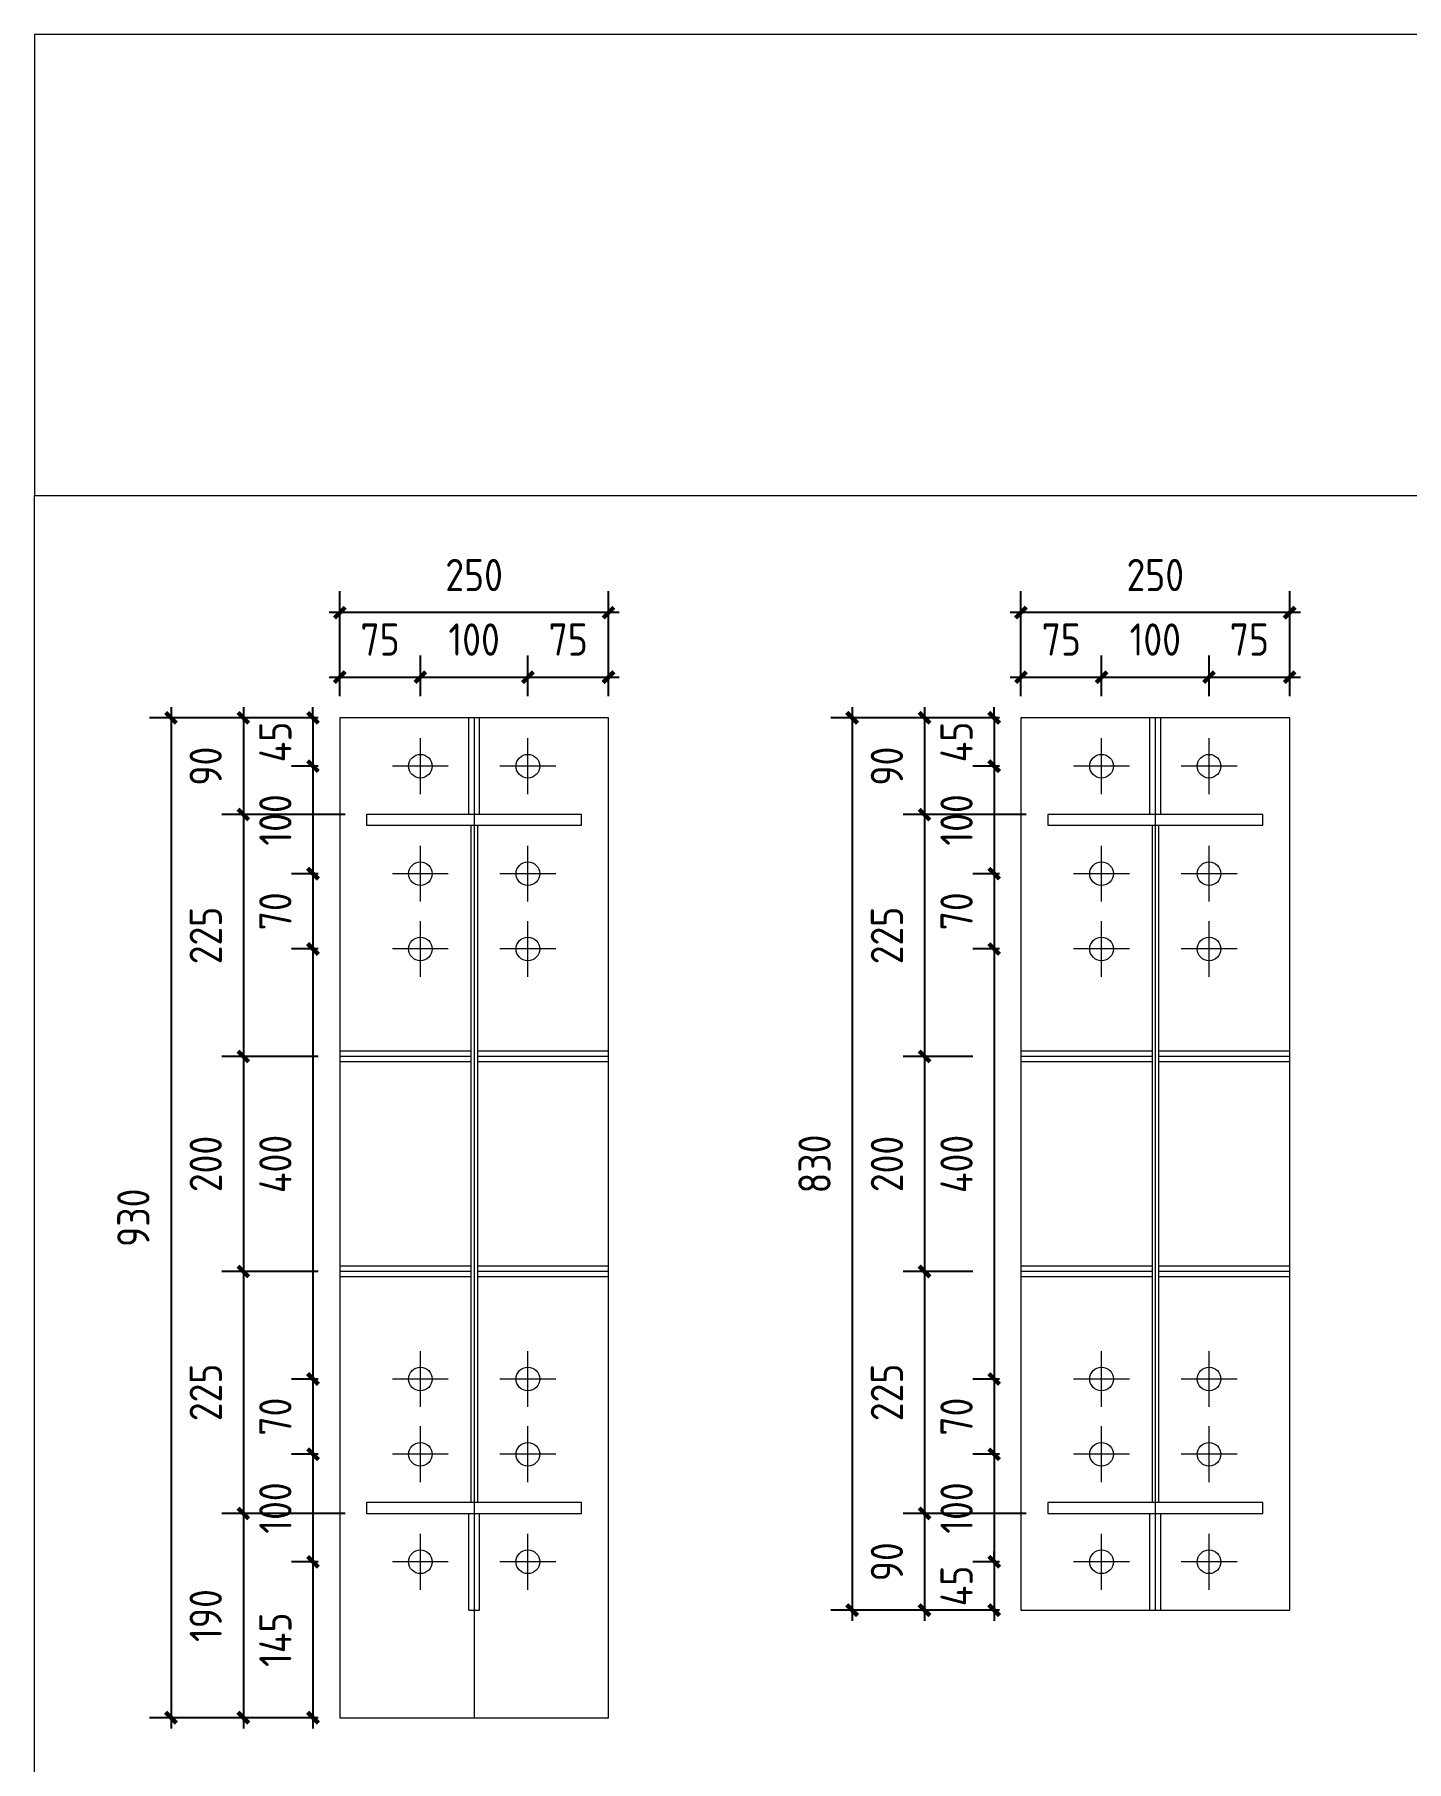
# Model space of a CAD drawing. Extents: x 485428 to 797698, y 56414 to 211814.
# Drawn here: x 645481 to 646757, y 157087 to 158693 of the extents above; entities that cross this region are included whole.
import ezdxf

# ---------------------------------------------------------------- set-up
doc = ezdxf.new("R2010")
doc.units = 0
doc.header["$LTSCALE"] = 1000
doc.header["$MEASUREMENT"] = 0
doc.styles.get("Standard").update_dxf_attribs({"font": 'gbenor.shx', "bigfont": 'gbcbig.shx'})
doc.dimstyles.get("Standard").update_dxf_attribs({"dimscale": 100, "dimtxt": 2, "dimasz": 0.4, "dimexe": 0.5, "dimexo": 1, "dimgap": 0.5, "dimtad": 1, "dimdec": 0, "dimzin": 0, "dimdsep": 46, "dimtxsty": 'Standard', "dimblk": 'ARCHTICK', "dimcen": 0.09, "dimadec": 0, "dimazin": 0, "dimtfac": 1, "dimtdec": 0, "dimtix": 1, "dimtmove": 2, "dimatfit": 3, "dimfxl": 1, "dimtolj": 1, "dimtzin": 0, "dimarcsym": 0})

# ---------------------------------------------------------------- blocks, each defined once
blk = doc.blocks.new('_ArchTick')
at = {"color": 0, "linetype": 'ByBlock', "const_width": 0.4}
blk.add_lwpolyline([(-0.5, -0.5), (0.5, 0.5)], dxfattribs=at)
blk = doc.blocks.new('*D1235')
at = {"color": 3, "lineweight": -2}
for p, q in [((645764.7, 158077.3), (645764.7, 158115.1)), ((645839.7, 158077.3), (645839.7, 158115.1)), ((645754.7, 158095.1), (645849.7, 158095.1))]:
    blk.add_line(p, q, dxfattribs=at)
at = {"layer": 'Defpoints', "color": 0}
for p in [(645839.7, 158095.1), (645764.7, 158057.3), (645839.7, 158057.3)]:
    blk.add_point(p, dxfattribs=at)
at = {"color": 3, "lineweight": -2, "xscale": 10, "yscale": 10, "zscale": 10, "rotation": 180}
blk.add_blockref('_ArchTick', (645764.7, 158095.1), dxfattribs=at)
at = {"color": 3, "lineweight": -2, "xscale": 10, "yscale": 10, "zscale": 10}
blk.add_blockref('_ArchTick', (645839.7, 158095.1), dxfattribs=at)
at = {"color": 0, "lineweight": 15, "insert": (645802.2, 158130.1), "char_height": 30, "attachment_point": 5}
blk.add_mtext('\\A1;75', dxfattribs=at)
blk = doc.blocks.new('*D1160')
at = {"color": 3, "lineweight": -2}
for p, q in [((645839.7, 158077.3), (645839.7, 158115.1)), ((645939.7, 158077.3), (645939.7, 158115.1)), ((645829.7, 158095.1), (645949.7, 158095.1))]:
    blk.add_line(p, q, dxfattribs=at)
at = {"layer": 'Defpoints', "color": 0}
for p in [(645939.7, 158095.1), (645839.7, 158057.3), (645939.7, 158057.3)]:
    blk.add_point(p, dxfattribs=at)
at = {"color": 3, "lineweight": -2, "xscale": 10, "yscale": 10, "zscale": 10, "rotation": 180}
blk.add_blockref('_ArchTick', (645839.7, 158095.1), dxfattribs=at)
at = {"color": 3, "lineweight": -2, "xscale": 10, "yscale": 10, "zscale": 10}
blk.add_blockref('_ArchTick', (645939.7, 158095.1), dxfattribs=at)
at = {"color": 0, "lineweight": 15, "insert": (645889.7, 158130.1), "char_height": 30, "attachment_point": 5}
blk.add_mtext('\\A1;100', dxfattribs=at)
blk = doc.blocks.new('*D1236')
at = {"color": 3, "lineweight": -2}
for p, q in [((645939.7, 158077.3), (645939.7, 158115.1)), ((646014.7, 158077.3), (646014.7, 158115.1)), ((645929.7, 158095.1), (646024.7, 158095.1))]:
    blk.add_line(p, q, dxfattribs=at)
at = {"layer": 'Defpoints', "color": 0}
for p in [(646014.7, 158095.1), (645939.7, 158057.3), (646014.7, 158057.3)]:
    blk.add_point(p, dxfattribs=at)
at = {"color": 3, "lineweight": -2, "xscale": 10, "yscale": 10, "zscale": 10, "rotation": 180}
blk.add_blockref('_ArchTick', (645939.7, 158095.1), dxfattribs=at)
at = {"color": 3, "lineweight": -2, "xscale": 10, "yscale": 10, "zscale": 10}
blk.add_blockref('_ArchTick', (646014.7, 158095.1), dxfattribs=at)
at = {"color": 0, "lineweight": 15, "insert": (645977.2, 158130.1), "char_height": 30, "attachment_point": 5}
blk.add_mtext('\\A1;75', dxfattribs=at)
blk = doc.blocks.new('*D1161')
at = {"color": 3, "lineweight": -2}
for p, q in [((645744.7, 158057.3), (645719.8, 158057.3)), ((645739.8, 158057.3), (645739.8, 158067.3)), ((645739.8, 158057.3), (645739.8, 158012.3)), ((645744.7, 158012.3), (645719.8, 158012.3)), ((645739.8, 158012.3), (645739.8, 158002.3))]:
    blk.add_line(p, q, dxfattribs=at)
at = {"layer": 'Defpoints', "color": 0}
for p in [(645764.7, 158057.3), (645739.8, 158012.3), (645764.7, 158012.3)]:
    blk.add_point(p, dxfattribs=at)
at = {"color": 3, "lineweight": -2, "xscale": 10, "yscale": 10, "zscale": 10}
for p, rotation in [((645739.8, 158057.3), 270), ((645739.8, 158012.3), 90)]:
    blk.add_blockref('_ArchTick', p, dxfattribs=dict(at, rotation=rotation))
at = {"color": 0, "lineweight": 15, "insert": (645704.8, 158034.8), "char_height": 30, "attachment_point": 5, "rotation": 90}
blk.add_mtext('\\A1;45', dxfattribs=at)
blk = doc.blocks.new('*D1162')
at = {"color": 3, "lineweight": -2}
for p, q in [((645739.8, 158022.3), (645739.8, 157902.3)), ((645744.7, 158012.3), (645719.8, 158012.3)), ((645744.7, 157912.3), (645719.8, 157912.3))]:
    blk.add_line(p, q, dxfattribs=at)
at = {"layer": 'Defpoints', "color": 0}
for p in [(645764.7, 158012.3), (645739.8, 157912.3), (645764.7, 157912.3)]:
    blk.add_point(p, dxfattribs=at)
at = {"color": 3, "lineweight": -2, "xscale": 10, "yscale": 10, "zscale": 10}
for p, rotation in [((645739.8, 158012.3), 90), ((645739.8, 157912.3), 270)]:
    blk.add_blockref('_ArchTick', p, dxfattribs=dict(at, rotation=rotation))
at = {"color": 0, "lineweight": 15, "insert": (645704.8, 157962.3), "char_height": 30, "attachment_point": 5, "rotation": 90}
blk.add_mtext('\\A1;100', dxfattribs=at)
blk = doc.blocks.new('*D1163')
at = {"color": 3, "lineweight": -2}
for p, q in [((645744.7, 157912.3), (645719.8, 157912.3)), ((645739.8, 157922.3), (645739.8, 157832.3)), ((645744.7, 157842.3), (645719.8, 157842.3))]:
    blk.add_line(p, q, dxfattribs=at)
at = {"layer": 'Defpoints', "color": 0}
for p in [(645764.7, 157912.3), (645739.8, 157842.3), (645764.7, 157842.3)]:
    blk.add_point(p, dxfattribs=at)
at = {"color": 3, "lineweight": -2, "xscale": 10, "yscale": 10, "zscale": 10}
for p, rotation in [((645739.8, 157912.3), 90), ((645739.8, 157842.3), 270)]:
    blk.add_blockref('_ArchTick', p, dxfattribs=dict(at, rotation=rotation))
at = {"color": 0, "lineweight": 15, "insert": (645704.8, 157877.3), "char_height": 30, "attachment_point": 5, "rotation": 90}
blk.add_mtext('\\A1;70', dxfattribs=at)
blk = doc.blocks.new('*D1164')
at = {"color": 3, "lineweight": -2}
for p, q in [((645739.8, 157852.3), (645739.8, 157432.3)), ((645744.7, 157842.3), (645719.8, 157842.3)), ((645744.7, 157442.3), (645719.8, 157442.3))]:
    blk.add_line(p, q, dxfattribs=at)
at = {"layer": 'Defpoints', "color": 0}
for p in [(645764.7, 157842.3), (645739.8, 157442.3), (645764.7, 157442.3)]:
    blk.add_point(p, dxfattribs=at)
at = {"color": 3, "lineweight": -2, "xscale": 10, "yscale": 10, "zscale": 10}
for p, rotation in [((645739.8, 157842.3), 90), ((645739.8, 157442.3), 270)]:
    blk.add_blockref('_ArchTick', p, dxfattribs=dict(at, rotation=rotation))
at = {"color": 0, "lineweight": 15, "insert": (645704.8, 157642.3), "char_height": 30, "attachment_point": 5, "rotation": 90}
blk.add_mtext('\\A1;400', dxfattribs=at)
blk = doc.blocks.new('*D1165')
at = {"color": 3, "lineweight": -2}
for p, q in [((645739.8, 157452.3), (645739.8, 157362.3)), ((645744.7, 157442.3), (645719.8, 157442.3)), ((645744.7, 157372.3), (645719.8, 157372.3))]:
    blk.add_line(p, q, dxfattribs=at)
at = {"layer": 'Defpoints', "color": 0}
for p in [(645764.7, 157442.3), (645739.8, 157372.3), (645764.7, 157372.3)]:
    blk.add_point(p, dxfattribs=at)
at = {"color": 3, "lineweight": -2, "xscale": 10, "yscale": 10, "zscale": 10}
for p, rotation in [((645739.8, 157442.3), 90), ((645739.8, 157372.3), 270)]:
    blk.add_blockref('_ArchTick', p, dxfattribs=dict(at, rotation=rotation))
at = {"color": 0, "lineweight": 15, "insert": (645704.8, 157407.3), "char_height": 30, "attachment_point": 5, "rotation": 90}
blk.add_mtext('\\A1;70', dxfattribs=at)
blk = doc.blocks.new('*D1166')
at = {"color": 3, "lineweight": -2}
for p, q in [((645739.8, 157382.3), (645739.8, 157262.3)), ((645744.7, 157372.3), (645719.8, 157372.3)), ((645744.7, 157272.3), (645719.8, 157272.3))]:
    blk.add_line(p, q, dxfattribs=at)
at = {"layer": 'Defpoints', "color": 0}
for p in [(645764.7, 157372.3), (645739.8, 157272.3), (645764.7, 157272.3)]:
    blk.add_point(p, dxfattribs=at)
at = {"color": 3, "lineweight": -2, "xscale": 10, "yscale": 10, "zscale": 10}
for p, rotation in [((645739.8, 157372.3), 90), ((645739.8, 157272.3), 270)]:
    blk.add_blockref('_ArchTick', p, dxfattribs=dict(at, rotation=rotation))
at = {"color": 0, "lineweight": 15, "insert": (645704.8, 157322.3), "char_height": 30, "attachment_point": 5, "rotation": 90}
blk.add_mtext('\\A1;100', dxfattribs=at)
blk = doc.blocks.new('*D1237')
at = {"color": 3, "lineweight": -2}
for p, q in [((645739.8, 157282.3), (645739.8, 157117.3)), ((645744.7, 157272.3), (645719.8, 157272.3)), ((645744.7, 157127.3), (645719.8, 157127.3))]:
    blk.add_line(p, q, dxfattribs=at)
at = {"layer": 'Defpoints', "color": 0}
for p in [(645764.7, 157272.3), (645739.8, 157127.3), (645764.7, 157127.3)]:
    blk.add_point(p, dxfattribs=at)
at = {"color": 3, "lineweight": -2, "xscale": 10, "yscale": 10, "zscale": 10}
for p, rotation in [((645739.8, 157272.3), 90), ((645739.8, 157127.3), 270)]:
    blk.add_blockref('_ArchTick', p, dxfattribs=dict(at, rotation=rotation))
at = {"color": 0, "lineweight": 15, "insert": (645704.8, 157199.8), "char_height": 30, "attachment_point": 5, "rotation": 90}
blk.add_mtext('\\A1;145', dxfattribs=at)
blk = doc.blocks.new('*D1238')
at = {"color": 3, "lineweight": -2}
for p, q in [((645744.7, 158057.3), (645655, 158057.3)), ((645675, 158067.3), (645675, 157957.3)), ((645769.7, 157967.3), (645655, 157967.3))]:
    blk.add_line(p, q, dxfattribs=at)
at = {"layer": 'Defpoints', "color": 0}
for p in [(645764.7, 158057.3), (645675, 157967.3), (645789.7, 157967.3)]:
    blk.add_point(p, dxfattribs=at)
at = {"color": 3, "lineweight": -2, "xscale": 10, "yscale": 10, "zscale": 10}
for p, rotation in [((645675, 158057.3), 90), ((645675, 157967.3), 270)]:
    blk.add_blockref('_ArchTick', p, dxfattribs=dict(at, rotation=rotation))
at = {"color": 0, "lineweight": 15, "insert": (645640, 158012.3), "char_height": 30, "attachment_point": 5, "rotation": 90}
blk.add_mtext('\\A1;90', dxfattribs=at)
blk = doc.blocks.new('*D1239')
at = {"color": 3, "lineweight": -2}
for p, q in [((645675, 157977.3), (645675, 157732.3)), ((645769.7, 157967.3), (645655, 157967.3)), ((645744.7, 157742.3), (645655, 157742.3))]:
    blk.add_line(p, q, dxfattribs=at)
at = {"layer": 'Defpoints', "color": 0}
for p in [(645789.7, 157967.3), (645675, 157742.3), (645764.7, 157742.3)]:
    blk.add_point(p, dxfattribs=at)
at = {"color": 3, "lineweight": -2, "xscale": 10, "yscale": 10, "zscale": 10}
for p, rotation in [((645675, 157967.3), 90), ((645675, 157742.3), 270)]:
    blk.add_blockref('_ArchTick', p, dxfattribs=dict(at, rotation=rotation))
at = {"color": 0, "lineweight": 15, "insert": (645640, 157854.8), "char_height": 30, "attachment_point": 5, "rotation": 90}
blk.add_mtext('\\A1;225', dxfattribs=at)
blk = doc.blocks.new('*D1240')
at = {"color": 3, "lineweight": -2}
for p, q in [((645675, 157752.3), (645675, 157532.3)), ((645744.7, 157742.3), (645655, 157742.3)), ((645744.7, 157542.3), (645655, 157542.3))]:
    blk.add_line(p, q, dxfattribs=at)
at = {"layer": 'Defpoints', "color": 0}
for p in [(645764.7, 157742.3), (645675, 157542.3), (645764.7, 157542.3)]:
    blk.add_point(p, dxfattribs=at)
at = {"color": 3, "lineweight": -2, "xscale": 10, "yscale": 10, "zscale": 10}
for p, rotation in [((645675, 157742.3), 90), ((645675, 157542.3), 270)]:
    blk.add_blockref('_ArchTick', p, dxfattribs=dict(at, rotation=rotation))
at = {"color": 0, "lineweight": 15, "insert": (645640, 157642.3), "char_height": 30, "attachment_point": 5, "rotation": 90}
blk.add_mtext('\\A1;200', dxfattribs=at)
blk = doc.blocks.new('*D1241')
at = {"color": 3, "lineweight": -2}
for p, q in [((645744.7, 157542.3), (645655, 157542.3)), ((645675, 157552.3), (645675, 157307.3)), ((645769.7, 157317.3), (645655, 157317.3))]:
    blk.add_line(p, q, dxfattribs=at)
at = {"layer": 'Defpoints', "color": 0}
for p in [(645764.7, 157542.3), (645675, 157317.3), (645789.7, 157317.3)]:
    blk.add_point(p, dxfattribs=at)
at = {"color": 3, "lineweight": -2, "xscale": 10, "yscale": 10, "zscale": 10}
for p, rotation in [((645675, 157542.3), 90), ((645675, 157317.3), 270)]:
    blk.add_blockref('_ArchTick', p, dxfattribs=dict(at, rotation=rotation))
at = {"color": 0, "lineweight": 15, "insert": (645640, 157429.8), "char_height": 30, "attachment_point": 5, "rotation": 90}
blk.add_mtext('\\A1;225', dxfattribs=at)
blk = doc.blocks.new('*D1242')
at = {"color": 3, "lineweight": -2}
for p, q in [((645769.7, 157317.3), (645655, 157317.3)), ((645675, 157327.3), (645675, 157117.3)), ((645744.7, 157127.3), (645655, 157127.3))]:
    blk.add_line(p, q, dxfattribs=at)
at = {"layer": 'Defpoints', "color": 0}
for p in [(645789.7, 157317.3), (645675, 157127.3), (645764.7, 157127.3)]:
    blk.add_point(p, dxfattribs=at)
at = {"color": 3, "lineweight": -2, "xscale": 10, "yscale": 10, "zscale": 10}
for p, rotation in [((645675, 157317.3), 90), ((645675, 157127.3), 270)]:
    blk.add_blockref('_ArchTick', p, dxfattribs=dict(at, rotation=rotation))
at = {"color": 0, "lineweight": 15, "insert": (645640, 157222.3), "char_height": 30, "attachment_point": 5, "rotation": 90}
blk.add_mtext('\\A1;190', dxfattribs=at)
blk = doc.blocks.new('*D1243')
at = {"color": 3, "lineweight": -2}
for p, q in [((645744.7, 158057.3), (645587.7, 158057.3)), ((645607.7, 158067.3), (645607.7, 157117.3)), ((645744.7, 157127.3), (645587.7, 157127.3))]:
    blk.add_line(p, q, dxfattribs=at)
at = {"layer": 'Defpoints', "color": 0}
for p in [(645764.7, 158057.3), (645607.7, 157127.3), (645764.7, 157127.3)]:
    blk.add_point(p, dxfattribs=at)
at = {"color": 3, "lineweight": -2, "xscale": 10, "yscale": 10, "zscale": 10}
for p, rotation in [((645607.7, 158057.3), 90), ((645607.7, 157127.3), 270)]:
    blk.add_blockref('_ArchTick', p, dxfattribs=dict(at, rotation=rotation))
at = {"color": 0, "lineweight": 15, "insert": (645572.7, 157592.3), "char_height": 30, "attachment_point": 5, "rotation": 90}
blk.add_mtext('\\A1;930', dxfattribs=at)
blk = doc.blocks.new('*D1244')
at = {"color": 3, "lineweight": -2}
for p, q in [((645764.7, 158077.3), (645764.7, 158175.1)), ((646014.7, 158077.3), (646014.7, 158175.1)), ((646024.7, 158155.1), (645754.7, 158155.1))]:
    blk.add_line(p, q, dxfattribs=at)
at = {"layer": 'Defpoints', "color": 0}
for p in [(645764.7, 158155.1), (645764.7, 158057.3), (646014.7, 158057.3)]:
    blk.add_point(p, dxfattribs=at)
at = {"color": 3, "lineweight": -2, "xscale": 10, "yscale": 10, "zscale": 10, "rotation": 180}
blk.add_blockref('_ArchTick', (645764.7, 158155.1), dxfattribs=at)
at = {"color": 3, "lineweight": -2, "xscale": 10, "yscale": 10, "zscale": 10}
blk.add_blockref('_ArchTick', (646014.7, 158155.1), dxfattribs=at)
at = {"color": 0, "lineweight": 15, "insert": (645889.7, 158190.1), "char_height": 30, "attachment_point": 5}
blk.add_mtext('\\A1;250', dxfattribs=at)
blk = doc.blocks.new('*D1245')
at = {"color": 3, "lineweight": -2}
for p, q in [((646398.4, 158077.3), (646398.4, 158115.1)), ((646473.4, 158077.3), (646473.4, 158115.1)), ((646388.4, 158095.1), (646483.4, 158095.1))]:
    blk.add_line(p, q, dxfattribs=at)
at = {"layer": 'Defpoints', "color": 0}
for p in [(646473.4, 158095.1), (646398.4, 158057.3), (646473.4, 158057.3)]:
    blk.add_point(p, dxfattribs=at)
at = {"color": 3, "lineweight": -2, "xscale": 10, "yscale": 10, "zscale": 10, "rotation": 180}
blk.add_blockref('_ArchTick', (646398.4, 158095.1), dxfattribs=at)
at = {"color": 3, "lineweight": -2, "xscale": 10, "yscale": 10, "zscale": 10}
blk.add_blockref('_ArchTick', (646473.4, 158095.1), dxfattribs=at)
at = {"color": 0, "lineweight": 15, "insert": (646435.9, 158130.1), "char_height": 30, "attachment_point": 5}
blk.add_mtext('\\A1;75', dxfattribs=at)
blk = doc.blocks.new('*D1167')
at = {"color": 3, "lineweight": -2}
for p, q in [((646473.4, 158077.3), (646473.4, 158115.1)), ((646573.4, 158077.3), (646573.4, 158115.1)), ((646463.4, 158095.1), (646583.4, 158095.1))]:
    blk.add_line(p, q, dxfattribs=at)
at = {"layer": 'Defpoints', "color": 0}
for p in [(646573.4, 158095.1), (646473.4, 158057.3), (646573.4, 158057.3)]:
    blk.add_point(p, dxfattribs=at)
at = {"color": 3, "lineweight": -2, "xscale": 10, "yscale": 10, "zscale": 10, "rotation": 180}
blk.add_blockref('_ArchTick', (646473.4, 158095.1), dxfattribs=at)
at = {"color": 3, "lineweight": -2, "xscale": 10, "yscale": 10, "zscale": 10}
blk.add_blockref('_ArchTick', (646573.4, 158095.1), dxfattribs=at)
at = {"color": 0, "lineweight": 15, "insert": (646523.4, 158130.1), "char_height": 30, "attachment_point": 5}
blk.add_mtext('\\A1;100', dxfattribs=at)
blk = doc.blocks.new('*D1246')
at = {"color": 3, "lineweight": -2}
for p, q in [((646573.4, 158077.3), (646573.4, 158115.1)), ((646648.4, 158077.3), (646648.4, 158115.1)), ((646563.4, 158095.1), (646658.4, 158095.1))]:
    blk.add_line(p, q, dxfattribs=at)
at = {"layer": 'Defpoints', "color": 0}
for p in [(646648.4, 158095.1), (646573.4, 158057.3), (646648.4, 158057.3)]:
    blk.add_point(p, dxfattribs=at)
at = {"color": 3, "lineweight": -2, "xscale": 10, "yscale": 10, "zscale": 10, "rotation": 180}
blk.add_blockref('_ArchTick', (646573.4, 158095.1), dxfattribs=at)
at = {"color": 3, "lineweight": -2, "xscale": 10, "yscale": 10, "zscale": 10}
blk.add_blockref('_ArchTick', (646648.4, 158095.1), dxfattribs=at)
at = {"color": 0, "lineweight": 15, "insert": (646610.9, 158130.1), "char_height": 30, "attachment_point": 5}
blk.add_mtext('\\A1;75', dxfattribs=at)
blk = doc.blocks.new('*D1168')
at = {"color": 3, "lineweight": -2}
for p, q in [((646378.4, 158057.3), (646353.5, 158057.3)), ((646373.5, 158057.3), (646373.5, 158067.3)), ((646373.5, 158057.3), (646373.5, 158012.3)), ((646378.4, 158012.3), (646353.5, 158012.3)), ((646373.5, 158012.3), (646373.5, 158002.3))]:
    blk.add_line(p, q, dxfattribs=at)
at = {"layer": 'Defpoints', "color": 0}
for p in [(646398.4, 158057.3), (646373.5, 158012.3), (646398.4, 158012.3)]:
    blk.add_point(p, dxfattribs=at)
at = {"color": 3, "lineweight": -2, "xscale": 10, "yscale": 10, "zscale": 10}
for p, rotation in [((646373.5, 158057.3), 270), ((646373.5, 158012.3), 90)]:
    blk.add_blockref('_ArchTick', p, dxfattribs=dict(at, rotation=rotation))
at = {"color": 0, "lineweight": 15, "insert": (646338.5, 158034.8), "char_height": 30, "attachment_point": 5, "rotation": 90}
blk.add_mtext('\\A1;45', dxfattribs=at)
blk = doc.blocks.new('*D1169')
at = {"color": 3, "lineweight": -2}
for p, q in [((646373.5, 158022.3), (646373.5, 157902.3)), ((646378.4, 158012.3), (646353.5, 158012.3)), ((646378.4, 157912.3), (646353.5, 157912.3))]:
    blk.add_line(p, q, dxfattribs=at)
at = {"layer": 'Defpoints', "color": 0}
for p in [(646398.4, 158012.3), (646373.5, 157912.3), (646398.4, 157912.3)]:
    blk.add_point(p, dxfattribs=at)
at = {"color": 3, "lineweight": -2, "xscale": 10, "yscale": 10, "zscale": 10}
for p, rotation in [((646373.5, 158012.3), 90), ((646373.5, 157912.3), 270)]:
    blk.add_blockref('_ArchTick', p, dxfattribs=dict(at, rotation=rotation))
at = {"color": 0, "lineweight": 15, "insert": (646338.5, 157962.3), "char_height": 30, "attachment_point": 5, "rotation": 90}
blk.add_mtext('\\A1;100', dxfattribs=at)
blk = doc.blocks.new('*D1170')
at = {"color": 3, "lineweight": -2}
for p, q in [((646378.4, 157912.3), (646353.5, 157912.3)), ((646373.5, 157922.3), (646373.5, 157832.3)), ((646378.4, 157842.3), (646353.5, 157842.3))]:
    blk.add_line(p, q, dxfattribs=at)
at = {"layer": 'Defpoints', "color": 0}
for p in [(646398.4, 157912.3), (646373.5, 157842.3), (646398.4, 157842.3)]:
    blk.add_point(p, dxfattribs=at)
at = {"color": 3, "lineweight": -2, "xscale": 10, "yscale": 10, "zscale": 10}
for p, rotation in [((646373.5, 157912.3), 90), ((646373.5, 157842.3), 270)]:
    blk.add_blockref('_ArchTick', p, dxfattribs=dict(at, rotation=rotation))
at = {"color": 0, "lineweight": 15, "insert": (646338.5, 157877.3), "char_height": 30, "attachment_point": 5, "rotation": 90}
blk.add_mtext('\\A1;70', dxfattribs=at)
blk = doc.blocks.new('*D1171')
at = {"color": 3, "lineweight": -2}
for p, q in [((646373.5, 157852.3), (646373.5, 157432.3)), ((646378.4, 157842.3), (646353.5, 157842.3)), ((646378.4, 157442.3), (646353.5, 157442.3))]:
    blk.add_line(p, q, dxfattribs=at)
at = {"layer": 'Defpoints', "color": 0}
for p in [(646398.4, 157842.3), (646373.5, 157442.3), (646398.4, 157442.3)]:
    blk.add_point(p, dxfattribs=at)
at = {"color": 3, "lineweight": -2, "xscale": 10, "yscale": 10, "zscale": 10}
for p, rotation in [((646373.5, 157842.3), 90), ((646373.5, 157442.3), 270)]:
    blk.add_blockref('_ArchTick', p, dxfattribs=dict(at, rotation=rotation))
at = {"color": 0, "lineweight": 15, "insert": (646338.5, 157642.3), "char_height": 30, "attachment_point": 5, "rotation": 90}
blk.add_mtext('\\A1;400', dxfattribs=at)
blk = doc.blocks.new('*D1172')
at = {"color": 3, "lineweight": -2}
for p, q in [((646373.5, 157452.3), (646373.5, 157362.3)), ((646378.4, 157442.3), (646353.5, 157442.3)), ((646378.4, 157372.3), (646353.5, 157372.3))]:
    blk.add_line(p, q, dxfattribs=at)
at = {"layer": 'Defpoints', "color": 0}
for p in [(646398.4, 157442.3), (646373.5, 157372.3), (646398.4, 157372.3)]:
    blk.add_point(p, dxfattribs=at)
at = {"color": 3, "lineweight": -2, "xscale": 10, "yscale": 10, "zscale": 10}
for p, rotation in [((646373.5, 157442.3), 90), ((646373.5, 157372.3), 270)]:
    blk.add_blockref('_ArchTick', p, dxfattribs=dict(at, rotation=rotation))
at = {"color": 0, "lineweight": 15, "insert": (646338.5, 157407.3), "char_height": 30, "attachment_point": 5, "rotation": 90}
blk.add_mtext('\\A1;70', dxfattribs=at)
blk = doc.blocks.new('*D1173')
at = {"color": 3, "lineweight": -2}
for p, q in [((646373.5, 157382.3), (646373.5, 157262.3)), ((646378.4, 157372.3), (646353.5, 157372.3)), ((646378.4, 157272.3), (646353.5, 157272.3))]:
    blk.add_line(p, q, dxfattribs=at)
at = {"layer": 'Defpoints', "color": 0}
for p in [(646398.4, 157372.3), (646373.5, 157272.3), (646398.4, 157272.3)]:
    blk.add_point(p, dxfattribs=at)
at = {"color": 3, "lineweight": -2, "xscale": 10, "yscale": 10, "zscale": 10}
for p, rotation in [((646373.5, 157372.3), 90), ((646373.5, 157272.3), 270)]:
    blk.add_blockref('_ArchTick', p, dxfattribs=dict(at, rotation=rotation))
at = {"color": 0, "lineweight": 15, "insert": (646338.5, 157322.3), "char_height": 30, "attachment_point": 5, "rotation": 90}
blk.add_mtext('\\A1;100', dxfattribs=at)
blk = doc.blocks.new('*D1247')
at = {"color": 3, "lineweight": -2}
for p, q in [((646373.5, 157272.3), (646373.5, 157282.3)), ((646378.4, 157272.3), (646353.5, 157272.3)), ((646373.5, 157272.3), (646373.5, 157227.3)), ((646378.4, 157227.3), (646353.5, 157227.3)), ((646373.5, 157227.3), (646373.5, 157217.3))]:
    blk.add_line(p, q, dxfattribs=at)
at = {"layer": 'Defpoints', "color": 0}
for p in [(646398.4, 157272.3), (646373.5, 157227.3), (646398.4, 157227.3)]:
    blk.add_point(p, dxfattribs=at)
at = {"color": 3, "lineweight": -2, "xscale": 10, "yscale": 10, "zscale": 10}
for p, rotation in [((646373.5, 157272.3), 270), ((646373.5, 157227.3), 90)]:
    blk.add_blockref('_ArchTick', p, dxfattribs=dict(at, rotation=rotation))
at = {"color": 0, "lineweight": 15, "insert": (646338.5, 157249.8), "char_height": 30, "attachment_point": 5, "rotation": 90}
blk.add_mtext('\\A1;45', dxfattribs=at)
blk = doc.blocks.new('*D1174')
at = {"color": 3, "lineweight": -2}
for p, q in [((646378.4, 158057.3), (646288.7, 158057.3)), ((646308.7, 158067.3), (646308.7, 157957.3)), ((646403.4, 157967.3), (646288.7, 157967.3))]:
    blk.add_line(p, q, dxfattribs=at)
at = {"layer": 'Defpoints', "color": 0}
for p in [(646398.4, 158057.3), (646308.7, 157967.3), (646423.4, 157967.3)]:
    blk.add_point(p, dxfattribs=at)
at = {"color": 3, "lineweight": -2, "xscale": 10, "yscale": 10, "zscale": 10}
for p, rotation in [((646308.7, 158057.3), 90), ((646308.7, 157967.3), 270)]:
    blk.add_blockref('_ArchTick', p, dxfattribs=dict(at, rotation=rotation))
at = {"color": 0, "lineweight": 15, "insert": (646273.7, 158012.3), "char_height": 30, "attachment_point": 5, "rotation": 90}
blk.add_mtext('\\A1;90', dxfattribs=at)
blk = doc.blocks.new('*D1175')
at = {"color": 3, "lineweight": -2}
for p, q in [((646308.7, 157977.3), (646308.7, 157732.3)), ((646403.4, 157967.3), (646288.7, 157967.3)), ((646353.5, 157742.3), (646288.7, 157742.3))]:
    blk.add_line(p, q, dxfattribs=at)
at = {"layer": 'Defpoints', "color": 0}
for p in [(646423.4, 157967.3), (646308.7, 157742.3), (646373.5, 157742.3)]:
    blk.add_point(p, dxfattribs=at)
at = {"color": 3, "lineweight": -2, "xscale": 10, "yscale": 10, "zscale": 10}
for p, rotation in [((646308.7, 157967.3), 90), ((646308.7, 157742.3), 270)]:
    blk.add_blockref('_ArchTick', p, dxfattribs=dict(at, rotation=rotation))
at = {"color": 0, "lineweight": 15, "insert": (646273.7, 157854.8), "char_height": 30, "attachment_point": 5, "rotation": 90}
blk.add_mtext('\\A1;225', dxfattribs=at)
blk = doc.blocks.new('*D1128')
at = {"color": 3, "lineweight": -2}
for p, q in [((646308.7, 157752.3), (646308.7, 157532.3)), ((646353.5, 157742.3), (646288.7, 157742.3)), ((646353.5, 157542.3), (646288.7, 157542.3))]:
    blk.add_line(p, q, dxfattribs=at)
at = {"layer": 'Defpoints', "color": 0}
for p in [(646373.5, 157742.3), (646308.7, 157542.3), (646373.5, 157542.3)]:
    blk.add_point(p, dxfattribs=at)
at = {"color": 3, "lineweight": -2, "xscale": 10, "yscale": 10, "zscale": 10}
for p, rotation in [((646308.7, 157742.3), 90), ((646308.7, 157542.3), 270)]:
    blk.add_blockref('_ArchTick', p, dxfattribs=dict(at, rotation=rotation))
at = {"color": 0, "lineweight": 15, "insert": (646273.7, 157642.3), "char_height": 30, "attachment_point": 5, "rotation": 90}
blk.add_mtext('\\A1;200', dxfattribs=at)
blk = doc.blocks.new('*D1176')
at = {"color": 3, "lineweight": -2}
for p, q in [((646353.5, 157542.3), (646288.7, 157542.3)), ((646308.7, 157552.3), (646308.7, 157307.3)), ((646403.4, 157317.3), (646288.7, 157317.3))]:
    blk.add_line(p, q, dxfattribs=at)
at = {"layer": 'Defpoints', "color": 0}
for p in [(646373.5, 157542.3), (646308.7, 157317.3), (646423.4, 157317.3)]:
    blk.add_point(p, dxfattribs=at)
at = {"color": 3, "lineweight": -2, "xscale": 10, "yscale": 10, "zscale": 10}
for p, rotation in [((646308.7, 157542.3), 90), ((646308.7, 157317.3), 270)]:
    blk.add_blockref('_ArchTick', p, dxfattribs=dict(at, rotation=rotation))
at = {"color": 0, "lineweight": 15, "insert": (646273.7, 157429.8), "char_height": 30, "attachment_point": 5, "rotation": 90}
blk.add_mtext('\\A1;225', dxfattribs=at)
blk = doc.blocks.new('*D1177')
at = {"color": 3, "lineweight": -2}
for p, q in [((646403.4, 157317.3), (646288.7, 157317.3)), ((646308.7, 157327.3), (646308.7, 157217.3)), ((646378.4, 157227.3), (646288.7, 157227.3))]:
    blk.add_line(p, q, dxfattribs=at)
at = {"layer": 'Defpoints', "color": 0}
for p in [(646423.4, 157317.3), (646308.7, 157227.3), (646398.4, 157227.3)]:
    blk.add_point(p, dxfattribs=at)
at = {"color": 3, "lineweight": -2, "xscale": 10, "yscale": 10, "zscale": 10}
for p, rotation in [((646308.7, 157317.3), 90), ((646308.7, 157227.3), 270)]:
    blk.add_blockref('_ArchTick', p, dxfattribs=dict(at, rotation=rotation))
at = {"color": 0, "lineweight": 15, "insert": (646273.7, 157272.3), "char_height": 30, "attachment_point": 5, "rotation": 90}
blk.add_mtext('\\A1;90', dxfattribs=at)
blk = doc.blocks.new('*D1178')
at = {"color": 3, "lineweight": -2}
for p, q in [((646378.4, 158057.3), (646221.4, 158057.3)), ((646241.4, 158067.3), (646241.4, 157217.3)), ((646378.4, 157227.3), (646221.4, 157227.3))]:
    blk.add_line(p, q, dxfattribs=at)
at = {"layer": 'Defpoints', "color": 0}
for p in [(646398.4, 158057.3), (646241.4, 157227.3), (646398.4, 157227.3)]:
    blk.add_point(p, dxfattribs=at)
at = {"color": 3, "lineweight": -2, "xscale": 10, "yscale": 10, "zscale": 10}
for p, rotation in [((646241.4, 158057.3), 90), ((646241.4, 157227.3), 270)]:
    blk.add_blockref('_ArchTick', p, dxfattribs=dict(at, rotation=rotation))
at = {"color": 0, "lineweight": 15, "insert": (646206.4, 157642.3), "char_height": 30, "attachment_point": 5, "rotation": 90}
blk.add_mtext('\\A1;830', dxfattribs=at)
blk = doc.blocks.new('*D1179')
at = {"color": 3, "lineweight": -2}
for p, q in [((646398.4, 158077.3), (646398.4, 158175.1)), ((646648.4, 158077.3), (646648.4, 158175.1)), ((646658.4, 158155.1), (646388.4, 158155.1))]:
    blk.add_line(p, q, dxfattribs=at)
at = {"layer": 'Defpoints', "color": 0}
for p in [(646398.4, 158155.1), (646398.4, 158057.3), (646648.4, 158057.3)]:
    blk.add_point(p, dxfattribs=at)
at = {"color": 3, "lineweight": -2, "xscale": 10, "yscale": 10, "zscale": 10, "rotation": 180}
blk.add_blockref('_ArchTick', (646398.4, 158155.1), dxfattribs=at)
at = {"color": 3, "lineweight": -2, "xscale": 10, "yscale": 10, "zscale": 10}
blk.add_blockref('_ArchTick', (646648.4, 158155.1), dxfattribs=at)
at = {"color": 0, "lineweight": 15, "insert": (646523.4, 158190.1), "char_height": 30, "attachment_point": 5}
blk.add_mtext('\\A1;250', dxfattribs=at)

msp = doc.modelspace()

# ---------------------------------------------------------------- linework, layer by layer
at = {"lineweight": 15}
for p, q in [((645764.7, 158057.3), (645764.7, 157127.3)), ((646014.7, 158057.3), (645764.7, 158057.3)), ((646014.7, 157127.3), (646014.7, 158057.3)), ((646398.4, 158057.3), (646398.4, 157227.3)), ((646648.4, 158057.3), (646398.4, 158057.3)), ((646648.4, 157227.3), (646648.4, 158057.3)), ((645839.7, 157986.3), (645839.7, 158038.3)), ((645939.7, 157986.3), (645939.7, 158038.3)), ((646473.4, 157986.3), (646473.4, 158038.3)), ((646573.4, 157986.3), (646573.4, 158038.3)), ((645865.7, 158012.3), (645813.7, 158012.3)), ((645965.7, 158012.3), (645913.7, 158012.3)), ((646499.4, 158012.3), (646447.4, 158012.3)), ((646599.4, 158012.3), (646547.4, 158012.3)), ((645839.7, 157886.3), (645839.7, 157938.3)), ((645939.7, 157886.3), (645939.7, 157938.3)), ((646473.4, 157886.3), (646473.4, 157938.3)), ((646573.4, 157886.3), (646573.4, 157938.3)), ((645865.7, 157912.3), (645813.7, 157912.3)), ((645965.7, 157912.3), (645913.7, 157912.3)), ((646499.4, 157912.3), (646447.4, 157912.3)), ((646599.4, 157912.3), (646547.4, 157912.3)), ((645839.7, 157816.3), (645839.7, 157868.3)), ((645939.7, 157816.3), (645939.7, 157868.3)), ((646473.4, 157816.3), (646473.4, 157868.3)), ((646573.4, 157816.3), (646573.4, 157868.3)), ((645865.7, 157842.3), (645813.7, 157842.3)), ((645965.7, 157842.3), (645913.7, 157842.3)), ((646499.4, 157842.3), (646447.4, 157842.3)), ((646599.4, 157842.3), (646547.4, 157842.3)), ((645839.7, 157416.3), (645839.7, 157468.3)), ((645939.7, 157416.3), (645939.7, 157468.3)), ((646473.4, 157416.3), (646473.4, 157468.3)), ((646573.4, 157416.3), (646573.4, 157468.3)), ((645865.7, 157442.3), (645813.7, 157442.3)), ((645965.7, 157442.3), (645913.7, 157442.3)), ((646499.4, 157442.3), (646447.4, 157442.3)), ((646599.4, 157442.3), (646547.4, 157442.3)), ((645839.7, 157346.3), (645839.7, 157398.3)), ((645939.7, 157346.3), (645939.7, 157398.3)), ((646473.4, 157346.3), (646473.4, 157398.3)), ((646573.4, 157346.3), (646573.4, 157398.3)), ((645865.7, 157372.3), (645813.7, 157372.3)), ((645965.7, 157372.3), (645913.7, 157372.3)), ((646499.4, 157372.3), (646447.4, 157372.3)), ((646599.4, 157372.3), (646547.4, 157372.3)), ((645839.7, 157246.3), (645839.7, 157298.3)), ((645939.7, 157246.3), (645939.7, 157298.3)), ((646473.4, 157246.3), (646473.4, 157298.3)), ((646573.4, 157246.3), (646573.4, 157298.3)), ((645865.7, 157272.3), (645813.7, 157272.3)), ((645965.7, 157272.3), (645913.7, 157272.3)), ((646499.4, 157272.3), (646447.4, 157272.3)), ((646599.4, 157272.3), (646547.4, 157272.3)), ((646398.4, 157227.3), (646648.4, 157227.3)), ((645764.7, 157127.3), (646014.7, 157127.3))]:
    msp.add_line(p, q, dxfattribs=at)
at = {"color": 2, "lineweight": 15}
for p, q in [((645884.7, 157967.3), (645884.7, 158057.3)), ((645894.7, 157967.3), (645894.7, 158057.3)), ((646518.4, 157967.3), (646518.4, 158057.3)), ((646528.4, 157967.3), (646528.4, 158057.3)), ((645886.7, 157747.3), (645764.7, 157747.3)), ((645886.7, 157737.3), (645764.7, 157737.3)), ((646014.7, 157747.3), (645892.7, 157747.3)), ((646014.7, 157737.3), (645892.7, 157737.3)), ((646520.4, 157747.3), (646398.4, 157747.3)), ((646520.4, 157737.3), (646398.4, 157737.3)), ((646648.4, 157747.3), (646526.4, 157747.3)), ((646648.4, 157737.3), (646526.4, 157737.3)), ((645886.7, 157547.3), (645764.7, 157547.3)), ((646014.7, 157547.3), (645892.7, 157547.3)), ((646520.4, 157547.3), (646398.4, 157547.3)), ((646648.4, 157547.3), (646526.4, 157547.3)), ((645886.7, 157537.3), (645764.7, 157537.3)), ((646014.7, 157537.3), (645892.7, 157537.3)), ((646520.4, 157537.3), (646398.4, 157537.3)), ((646648.4, 157537.3), (646526.4, 157537.3)), ((645884.7, 157227.3), (645884.7, 157317.3)), ((645894.7, 157227.3), (645894.7, 157317.3)), ((646518.4, 157227.3), (646518.4, 157317.3)), ((646528.4, 157227.3), (646528.4, 157317.3)), ((645884.7, 157227.3), (645894.7, 157227.3)), ((646518.4, 157227.3), (646528.4, 157227.3))]:
    msp.add_line(p, q, dxfattribs=at)
at = {"color": 1, "lineweight": 15}
for p, q in [((645889.7, 158057.3), (645889.7, 157127.3)), ((646523.4, 158057.3), (646523.4, 157227.3)), ((645886.7, 157742.3), (645764.7, 157742.3)), ((646014.7, 157742.3), (645892.7, 157742.3)), ((646520.4, 157742.3), (646398.4, 157742.3)), ((646648.4, 157742.3), (646526.4, 157742.3)), ((645886.7, 157542.3), (645764.7, 157542.3)), ((646014.7, 157542.3), (645892.7, 157542.3)), ((646520.4, 157542.3), (646398.4, 157542.3)), ((646648.4, 157542.3), (646526.4, 157542.3))]:
    msp.add_line(p, q, dxfattribs=at)
at = {"color": 4, "lineweight": 15}
for p, q in [((645889.7, 157967.3), (645789.7, 157967.3)), ((645789.7, 157967.3), (645789.7, 157957.3)), ((645789.7, 157957.3), (645989.7, 157957.3)), ((645886.7, 157957.3), (645886.7, 157327.3)), ((645989.7, 157967.3), (645889.7, 157967.3)), ((645892.7, 157957.3), (645892.7, 157327.3)), ((645989.7, 157957.3), (645989.7, 157967.3)), ((646523.4, 157967.3), (646423.4, 157967.3)), ((646423.4, 157967.3), (646423.4, 157957.3)), ((646423.4, 157957.3), (646623.4, 157957.3)), ((646520.4, 157957.3), (646520.4, 157327.3)), ((646623.4, 157967.3), (646523.4, 157967.3)), ((646526.4, 157957.3), (646526.4, 157327.3)), ((646623.4, 157957.3), (646623.4, 157967.3)), ((645989.7, 157327.3), (645789.7, 157327.3)), ((645789.7, 157327.3), (645789.7, 157317.3)), ((645789.7, 157317.3), (645889.7, 157317.3)), ((645889.7, 157317.3), (645989.7, 157317.3)), ((645989.7, 157317.3), (645989.7, 157327.3)), ((646623.4, 157327.3), (646423.4, 157327.3)), ((646423.4, 157327.3), (646423.4, 157317.3)), ((646423.4, 157317.3), (646523.4, 157317.3)), ((646523.4, 157317.3), (646623.4, 157317.3)), ((646623.4, 157317.3), (646623.4, 157327.3))]:
    msp.add_line(p, q, dxfattribs=at)
at = {"lineweight": 15}
for points in [[(645480.7, 158264.2), (649935.7, 158264.2), (649935.7, 158692.8), (645480.7, 158692.8)], [(645480.7, 158264.2), (649935.7, 158264.2), (649935.7, 155114.2), (645480.7, 155114.2)]]:
    msp.add_lwpolyline(points, close=True, dxfattribs=at)
for centre in [(645839.7, 158012.3), (645939.7, 158012.3), (646473.4, 158012.3), (646573.4, 158012.3), (645839.7, 157912.3), (645939.7, 157912.3), (646473.4, 157912.3), (646573.4, 157912.3), (645839.7, 157842.3), (645939.7, 157842.3), (646473.4, 157842.3), (646573.4, 157842.3), (645839.7, 157442.3), (645939.7, 157442.3), (646473.4, 157442.3), (646573.4, 157442.3), (645839.7, 157372.3), (645939.7, 157372.3), (646473.4, 157372.3), (646573.4, 157372.3), (645839.7, 157272.3), (645939.7, 157272.3), (646473.4, 157272.3), (646573.4, 157272.3)]:
    msp.add_circle(centre, 11, dxfattribs=at)

# ---------------------------------------------------------------- dimensions: what is measured, and where the dimension line sits
for p1, p2, distance, picture, middle in [((646014.7, 158057.3), (645764.7, 158057.3), -97.8, '*D1244', (645889.7, 158190.1)), ((646648.4, 158057.3), (646398.4, 158057.3), -97.8, '*D1179', (646523.4, 158190.1)), ((645764.7, 158057.3), (645764.7, 157127.3), -157.1, '*D1243', (645572.7, 157592.3)), ((646398.4, 158057.3), (646398.4, 157227.3), -157.1, '*D1178', (646206.4, 157642.3))]:
    dim = msp.add_aligned_dim(p1=p1, p2=p2, distance=distance, dimstyle='Standard', override={"dimtxt": 0.3, "dimasz": 0.1, "dimexe": 0.2, "dimexo": 0.2, "dimgap": 0.2, "dimdle": 0.1, "dimclrd": 3, "dimclre": 3}, dxfattribs=at)
    dim.commit()
    dim.dimension.update_dxf_attribs({"geometry": picture, "text_midpoint": middle})
for base, p1, p2, picture, middle in [((645839.7, 158095.1), (645764.7, 158057.3), (645839.7, 158057.3), '*D1235', (645802.2, 158130.1)), ((645939.7, 158095.1), (645839.7, 158057.3), (645939.7, 158057.3), '*D1160', (645889.7, 158130.1)), ((646014.7, 158095.1), (645939.7, 158057.3), (646014.7, 158057.3), '*D1236', (645977.2, 158130.1)), ((646473.4, 158095.1), (646398.4, 158057.3), (646473.4, 158057.3), '*D1245', (646435.9, 158130.1)), ((646573.4, 158095.1), (646473.4, 158057.3), (646573.4, 158057.3), '*D1167', (646523.4, 158130.1)), ((646648.4, 158095.1), (646573.4, 158057.3), (646648.4, 158057.3), '*D1246', (646610.9, 158130.1))]:
    dim = msp.add_linear_dim(base=base, p1=p1, p2=p2, dimstyle='Standard', override={"dimtxt": 0.3, "dimasz": 0.1, "dimexe": 0.2, "dimexo": 0.2, "dimgap": 0.2, "dimdle": 0.1, "dimclrd": 3, "dimclre": 3}, dxfattribs=at)
    dim.commit()
    dim.dimension.update_dxf_attribs({"geometry": picture, "text_midpoint": middle})
for base, p1, p2, picture, middle in [((645675, 157967.3), (645764.7, 158057.3), (645789.7, 157967.3), '*D1238', (645640, 158012.3)), ((645739.8, 158012.3), (645764.7, 158057.3), (645764.7, 158012.3), '*D1161', (645704.8, 158034.8)), ((646308.7, 157967.3), (646398.4, 158057.3), (646423.4, 157967.3), '*D1174', (646273.7, 158012.3)), ((646373.5, 158012.3), (646398.4, 158057.3), (646398.4, 158012.3), '*D1168', (646338.5, 158034.8)), ((645739.8, 157912.3), (645764.7, 158012.3), (645764.7, 157912.3), '*D1162', (645704.8, 157962.3)), ((646373.5, 157912.3), (646398.4, 158012.3), (646398.4, 157912.3), '*D1169', (646338.5, 157962.3)), ((645675, 157742.3), (645789.7, 157967.3), (645764.7, 157742.3), '*D1239', (645640, 157854.8)), ((646308.7, 157742.3), (646423.4, 157967.3), (646373.5, 157742.3), '*D1175', (646273.7, 157854.8)), ((645739.8, 157842.3), (645764.7, 157912.3), (645764.7, 157842.3), '*D1163', (645704.8, 157877.3)), ((646373.5, 157842.3), (646398.4, 157912.3), (646398.4, 157842.3), '*D1170', (646338.5, 157877.3)), ((645739.8, 157442.3), (645764.7, 157842.3), (645764.7, 157442.3), '*D1164', (645704.8, 157642.3)), ((646373.5, 157442.3), (646398.4, 157842.3), (646398.4, 157442.3), '*D1171', (646338.5, 157642.3)), ((645675, 157542.3), (645764.7, 157742.3), (645764.7, 157542.3), '*D1240', (645640, 157642.3)), ((646308.7, 157542.3), (646373.5, 157742.3), (646373.5, 157542.3), '*D1128', (646273.7, 157642.3)), ((645675, 157317.3), (645764.7, 157542.3), (645789.7, 157317.3), '*D1241', (645640, 157429.8)), ((646308.7, 157317.3), (646373.5, 157542.3), (646423.4, 157317.3), '*D1176', (646273.7, 157429.8)), ((645739.8, 157372.3), (645764.7, 157442.3), (645764.7, 157372.3), '*D1165', (645704.8, 157407.3)), ((646373.5, 157372.3), (646398.4, 157442.3), (646398.4, 157372.3), '*D1172', (646338.5, 157407.3)), ((645739.8, 157272.3), (645764.7, 157372.3), (645764.7, 157272.3), '*D1166', (645704.8, 157322.3)), ((646373.5, 157272.3), (646398.4, 157372.3), (646398.4, 157272.3), '*D1173', (646338.5, 157322.3)), ((645675, 157127.3), (645789.7, 157317.3), (645764.7, 157127.3), '*D1242', (645640, 157222.3)), ((646308.7, 157227.3), (646423.4, 157317.3), (646398.4, 157227.3), '*D1177', (646273.7, 157272.3)), ((645739.8, 157127.3), (645764.7, 157272.3), (645764.7, 157127.3), '*D1237', (645704.8, 157199.8)), ((646373.5, 157227.3), (646398.4, 157272.3), (646398.4, 157227.3), '*D1247', (646338.5, 157249.8))]:
    dim = msp.add_linear_dim(base=base, p1=p1, p2=p2, angle=90, dimstyle='Standard', override={"dimtxt": 0.3, "dimasz": 0.1, "dimexe": 0.2, "dimexo": 0.2, "dimgap": 0.2, "dimdle": 0.1, "dimclrd": 3, "dimclre": 3}, dxfattribs=at)
    dim.commit()
    dim.dimension.update_dxf_attribs({"geometry": picture, "text_midpoint": middle})

doc.saveas('drawing.dxf')
